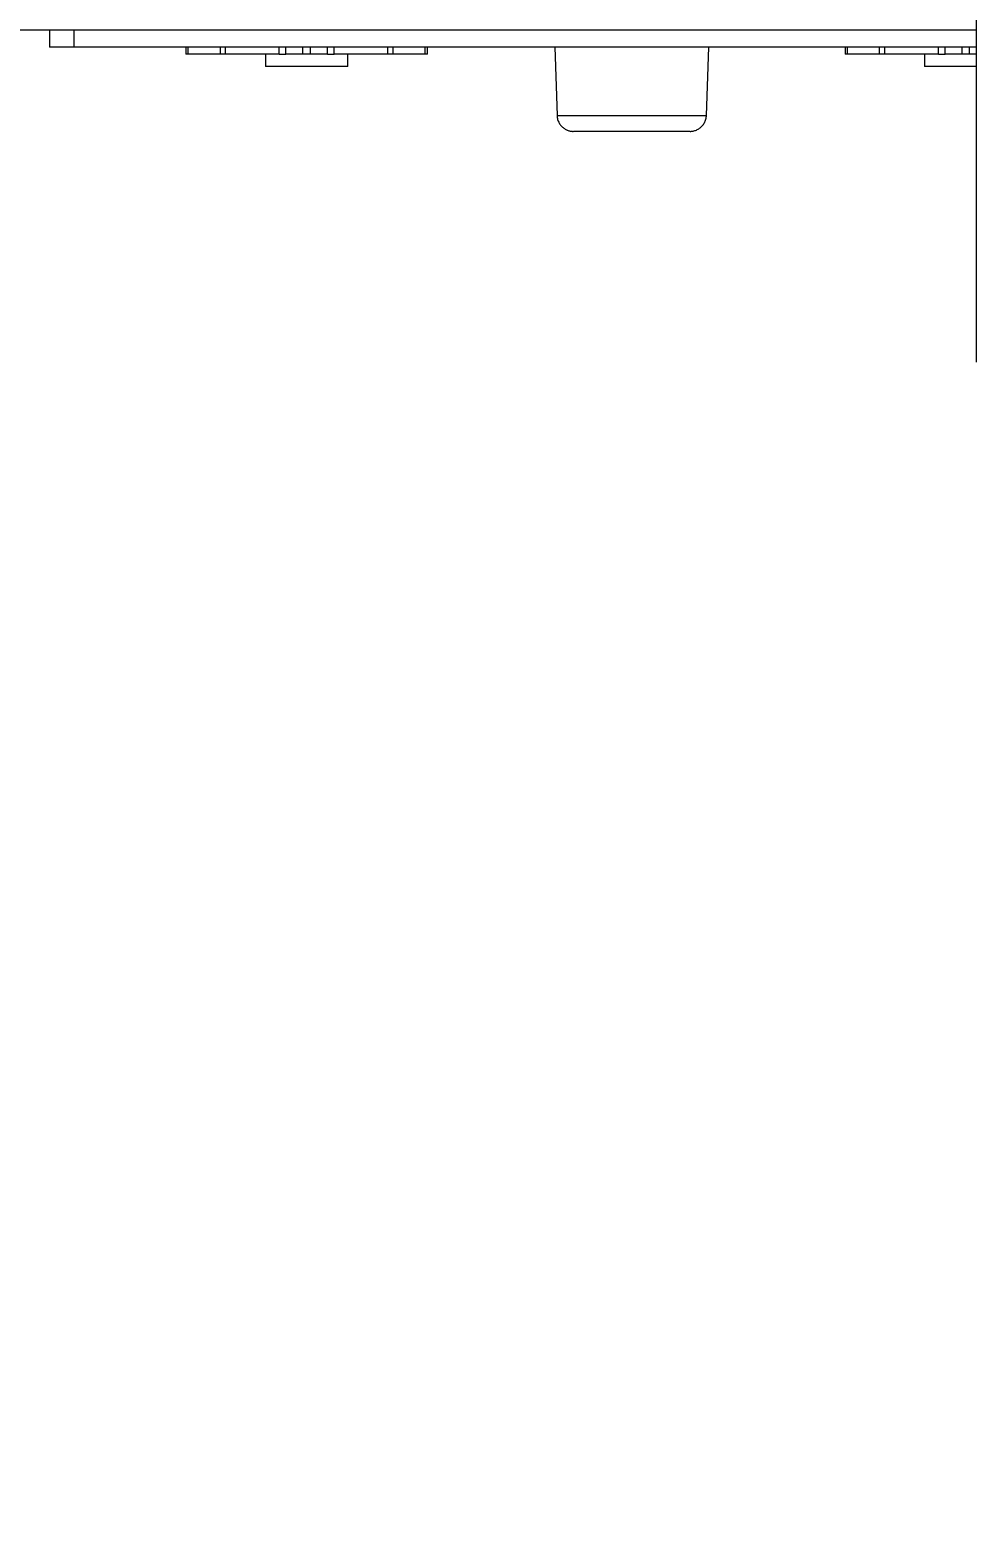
# Model space of a CAD drawing. Header units: millimetres. Extents: x -10881 to 8954, y -8695 to 5624.
# Drawn here: x 3443 to 4592, y -2028 to -223 of the extents above; entities that cross this region are included whole.
import ezdxf

# ---------------------------------------------------------------- set-up
doc = ezdxf.new("R2010")
doc.units = ezdxf.units.MM
for name, color, linetype in [('DIKOM_ОБЪЕКТ', 7, 'Continuous'), ('DIKOM_РАЗМЕР_ЗОНА', 7, 'Continuous'), ('DIKOM_РАЗМЕР_ОБЪЕКТА', 7, 'Continuous')]:
    doc.layers.add(name, color=color, linetype=linetype)
doc.styles.add('style1', font='arial.ttf', dxfattribs={"width": 0.8})
doc.dimstyles.new('1-50', dxfattribs={"dimtxt": 300, "dimasz": 200, "dimexe": 100, "dimexo": 0, "dimgap": 100, "dimtad": 1, "dimtxsty": 'style1', "dimcen": 200, "dimclrd": 7, "dimclre": 7, "dimclrt": 7, "dimadec": 1, "dimazin": 2, "dimtfac": 1, "dimtmove": 0, "dimatfit": 2, "dimfxl": 0, "dimlwd": 25, "dimlwe": 18, "dimarcsym": 0})

# ---------------------------------------------------------------- blocks, each defined once
blk = doc.blocks.new('*D10')
at = {"layer": 'Defpoints', "color": 0, "transparency": 16777216}
for p in [(-7152.7, 2730.8), (7385.2, 911.3), (7385.2, -7693.8)]:
    blk.add_point(p, dxfattribs=at)
at = {"layer": 'DIKOM_РАЗМЕР_ОБЪЕКТА', "color": 7, "lineweight": 18, "transparency": 16777216}
for p, q in [((-7152.7, 2730.8), (-7152.7, -7793.8)), ((7385.2, 911.3), (7385.2, -7793.8))]:
    blk.add_line(p, q, dxfattribs=at)
at = {"layer": 'DIKOM_РАЗМЕР_ОБЪЕКТА', "color": 7, "lineweight": 25, "transparency": 16777216}
blk.add_line((-6952.7, -7693.8), (7185.2, -7693.8), dxfattribs=at)
at = {"layer": 'DIKOM_РАЗМЕР_ОБЪЕКТА', "color": 7, "transparency": 16777216}
for points in [[(-6952.7, -7660.4), (-6952.7, -7727.1), (-7152.7, -7693.8)], [(7185.2, -7660.4), (7185.2, -7727.1), (7385.2, -7693.8)]]:
    blk.add_solid(points, dxfattribs=at)
at = {"layer": 'DIKOM_РАЗМЕР_ОБЪЕКТА', "color": 7, "transparency": 16777216, "insert": (116.2, -7440.6), "char_height": 300, "attachment_point": 5, "style": 'style1'}
blk.add_mtext('14500', dxfattribs=at)
blk = doc.blocks.new('*D12')
at = {"layer": 'Defpoints', "color": 0, "transparency": 16777216}
for p in [(-9113.3, 3014), (8954.2, 2756.5), (8954.2, -8594.5)]:
    blk.add_point(p, dxfattribs=at)
at = {"layer": 'DIKOM_РАЗМЕР_ЗОНА', "color": 7, "lineweight": 18, "transparency": 16777216}
for p, q in [((-9113.3, 3014), (-9113.3, -8694.5)), ((8954.2, 2756.5), (8954.2, -8694.5))]:
    blk.add_line(p, q, dxfattribs=at)
at = {"layer": 'DIKOM_РАЗМЕР_ЗОНА', "color": 7, "lineweight": 25, "transparency": 16777216}
blk.add_line((-8913.3, -8594.5), (8754.2, -8594.5), dxfattribs=at)
at = {"layer": 'DIKOM_РАЗМЕР_ЗОНА', "color": 7, "transparency": 16777216}
for points in [[(-8913.3, -8561.2), (-8913.3, -8627.8), (-9113.3, -8594.5)], [(8754.2, -8561.2), (8754.2, -8627.8), (8954.2, -8594.5)]]:
    blk.add_solid(points, dxfattribs=at)
at = {"layer": 'DIKOM_РАЗМЕР_ЗОНА', "color": 7, "transparency": 16777216, "insert": (-79.6, -8341.3), "char_height": 300, "attachment_point": 5, "style": 'style1'}
blk.add_mtext('18000', dxfattribs=at)

msp = doc.modelspace()

# ---------------------------------------------------------------- linework, layer by layer
at = {"layer": 'DIKOM_ОБЪЕКТ', "color": 7, "linetype": 'Continuous', "lineweight": 15}
for p, q in [((4591.844, 1679.625), (4591.844, -626.692)), ((3467.045, -223.3), (3467.045, -244.294)), ((3497.214, -244.3), (3497.214, -223.302)), ((3632.575, -244.306), (3632.575, -253.034)), ((3635.421, -253.034), (3635.421, -244.306)), ((3674.057, -244.307), (3674.057, -253.048)), ((3680.725, -253.049), (3680.725, -244.308)), ((3745.991, -253.044), (3745.991, -244.31)), ((3754.064, -253.044), (3754.064, -244.31)), ((3774.693, -253.054), (3774.693, -244.31)), ((3783.718, -253.054), (3783.718, -244.311)), ((3804.347, -253.044), (3804.347, -244.311)), ((3812.419, -253.044), (3812.419, -244.311)), ((3877.685, -253.049), (3877.685, -244.313)), ((3884.353, -253.048), (3884.353, -244.313)), ((3922.99, -253.034), (3922.99, -244.314)), ((3925.836, -253.034), (3925.836, -244.314)), ((4080.273, -244.316), (4083.037, -327.234)), ((4264.326, -327.234), (4267.09, -244.316)), ((4432.575, -244.314), (4432.575, -253.034)), ((4435.421, -253.034), (4435.421, -244.314)), ((4474.057, -244.313), (4474.057, -253.048)), ((4480.725, -253.049), (4480.725, -244.313)), ((4545.991, -253.044), (4545.991, -244.311)), ((4554.064, -253.044), (4554.064, -244.311)), ((4574.693, -253.054), (4574.693, -244.311)), ((4583.718, -253.054), (4583.718, -244.31)), ((3729.205, -253.045), (3729.205, -268.034)), ((3829.205, -268.034), (3829.205, -253.045)), ((4529.205, -253.045), (4529.205, -268.034))]:
    msp.add_line(p, q, dxfattribs=at)
at = {"layer": 'DIKOM_ОБЪЕКТ', "color": 7, "linetype": 'Continuous', "lineweight": 15, "flags": 128}
for points in [[(3423.066, -223.298), (3449.463, -223.299), (3475.982, -223.301), (3502.617, -223.302), (3529.365, -223.303), (3556.221, -223.304), (3583.18, -223.305), (3610.238, -223.306), (3637.39, -223.307), (3664.632, -223.308), (3691.96, -223.309), (3719.369, -223.31), (3746.854, -223.311), (3774.41, -223.312), (3802.034, -223.313), (3829.72, -223.313), (3857.465, -223.314), (3885.263, -223.314), (3913.109, -223.315), (3941, -223.315), (3968.931, -223.316), (3996.896, -223.316), (4024.891, -223.317), (4052.912, -223.317), (4080.955, -223.317), (4109.013, -223.317), (4137.083, -223.317), (4165.16, -223.317), (4193.239, -223.317), (4221.316, -223.317), (4249.386, -223.317), (4277.445, -223.317), (4305.487, -223.317), (4333.508, -223.317), (4361.504, -223.316), (4389.469, -223.316), (4417.399, -223.315), (4445.29, -223.315), (4473.137, -223.314), (4500.934, -223.314), (4528.679, -223.313), (4556.365, -223.313), (4583.989, -223.312), (4591.844, -223.312)], [(3497.214, -244.3), (3493.525, -244.3), (3489.978, -244.3), (3486.6, -244.299), (3483.419, -244.299), (3480.46, -244.299), (3477.748, -244.298), (3475.304, -244.298), (3473.147, -244.297), (3471.296, -244.297), (3469.765, -244.296), (3468.566, -244.296), (3467.709, -244.295), (3467.201, -244.295), (3467.045, -244.294)], [(4591.844, -244.31), (4565.626, -244.311), (4538.289, -244.312), (4510.893, -244.312), (4483.443, -244.313), (4455.943, -244.313), (4428.398, -244.314), (4400.812, -244.314), (4373.19, -244.315), (4345.536, -244.315), (4317.855, -244.315), (4290.151, -244.315), (4262.429, -244.316), (4234.694, -244.316), (4206.949, -244.316), (4179.2, -244.316), (4151.45, -244.316), (4123.706, -244.316), (4095.97, -244.316), (4068.248, -244.315), (4040.544, -244.315), (4012.863, -244.315), (3985.209, -244.315), (3957.587, -244.314), (3930.001, -244.314), (3902.456, -244.313), (3874.956, -244.313), (3847.506, -244.312), (3820.11, -244.312), (3792.773, -244.311), (3765.5, -244.31), (3738.293, -244.309), (3711.159, -244.309), (3684.102, -244.308), (3657.125, -244.307), (3630.234, -244.306), (3603.433, -244.305), (3576.726, -244.304), (3550.118, -244.302), (3523.612, -244.301), (3497.214, -244.3)], [(3635.421, -253.034), (3634.253, -253.034), (3633.346, -253.034), (3632.771, -253.034), (3632.575, -253.034)], [(3674.057, -253.036), (3670.404, -253.036), (3661.46, -253.036), (3652.638, -253.035), (3643.954, -253.035), (3635.421, -253.034)], [(3680.725, -253.049), (3679.351, -253.049), (3677.953, -253.049), (3676.642, -253.049), (3675.522, -253.049), (3674.679, -253.048), (3674.18, -253.048), (3674.057, -253.048)], [(3745.991, -253.044), (3738.534, -253.044), (3730.849, -253.045), (3722.95, -253.046), (3714.85, -253.047), (3706.564, -253.047), (3698.104, -253.048), (3689.487, -253.048), (3680.725, -253.049)], [(3829.205, -268.034), (3829.03, -268.034), (3828.505, -268.035), (3827.635, -268.035), (3826.424, -268.036), (3824.883, -268.037), (3823.021, -268.037), (3820.851, -268.038), (3818.39, -268.038), (3815.654, -268.039), (3812.662, -268.039), (3809.435, -268.039), (3805.997, -268.04), (3802.37, -268.04), (3798.581, -268.04), (3794.656, -268.041), (3790.623, -268.041), (3786.509, -268.041), (3782.345, -268.041), (3778.158, -268.041), (3773.979, -268.041), (3769.836, -268.041), (3765.759, -268.041), (3761.777, -268.04), (3757.916, -268.04), (3754.205, -268.04), (3750.67, -268.04), (3747.334, -268.039), (3744.222, -268.039), (3741.356, -268.038), (3738.755, -268.038), (3736.437, -268.037), (3734.42, -268.037), (3732.717, -268.036), (3731.339, -268.036), (3730.298, -268.035), (3729.6, -268.035), (3729.249, -268.034), (3729.205, -268.034)], [(3745.991, -253.044), (3747.129, -253.043), (3748.405, -253.043), (3749.73, -253.043), (3751.01, -253.043), (3752.156, -253.044), (3753.087, -253.044), (3753.738, -253.044), (3754.064, -253.044)], [(3774.693, -253.054), (3770.835, -253.053), (3767.332, -253.052), (3764.19, -253.051), (3761.415, -253.049), (3759.011, -253.048), (3756.982, -253.047), (3755.332, -253.045), (3754.064, -253.044)], [(3783.718, -253.054), (3782.942, -253.055), (3781.873, -253.055), (3780.593, -253.055), (3779.205, -253.055), (3777.817, -253.055), (3776.537, -253.055), (3775.468, -253.055), (3774.693, -253.054)], [(3804.347, -253.044), (3803.078, -253.045), (3801.428, -253.047), (3799.4, -253.048), (3796.995, -253.049), (3794.22, -253.051), (3791.078, -253.052), (3787.576, -253.053), (3783.718, -253.054)], [(3804.347, -253.044), (3804.672, -253.044), (3805.323, -253.044), (3806.255, -253.044), (3807.4, -253.043), (3808.681, -253.043), (3810.005, -253.043), (3811.281, -253.043), (3812.419, -253.044)], [(3877.685, -253.049), (3868.924, -253.048), (3860.306, -253.048), (3851.847, -253.047), (3843.56, -253.047), (3835.46, -253.046), (3827.562, -253.045), (3819.877, -253.044), (3812.419, -253.044)], [(3884.353, -253.048), (3884.23, -253.048), (3883.732, -253.048), (3882.889, -253.049), (3881.768, -253.049), (3880.457, -253.049), (3879.06, -253.049), (3877.685, -253.049)], [(3922.99, -253.034), (3914.457, -253.035), (3905.773, -253.035), (3896.951, -253.036), (3888.007, -253.036), (3884.353, -253.036)], [(3925.836, -253.034), (3925.836, -253.034), (3925.64, -253.034), (3925.065, -253.034), (3924.158, -253.034), (3922.99, -253.034)], [(4435.421, -253.034), (4434.253, -253.034), (4433.346, -253.034), (4432.771, -253.034), (4432.575, -253.034)], [(4474.057, -253.036), (4470.404, -253.036), (4461.46, -253.036), (4452.638, -253.035), (4443.954, -253.035), (4435.421, -253.034)], [(4480.725, -253.049), (4479.351, -253.049), (4477.953, -253.049), (4476.642, -253.049), (4475.522, -253.049), (4474.679, -253.048), (4474.18, -253.048), (4474.057, -253.048)], [(4545.991, -253.044), (4538.534, -253.044), (4530.849, -253.045), (4522.95, -253.046), (4514.85, -253.047), (4506.564, -253.047), (4498.104, -253.048), (4489.487, -253.048), (4480.725, -253.049)], [(4591.844, -268.041), (4590.623, -268.041), (4586.509, -268.041), (4582.345, -268.041), (4578.158, -268.041), (4573.979, -268.041), (4569.836, -268.041), (4565.759, -268.041), (4561.777, -268.04), (4557.916, -268.04), (4554.205, -268.04), (4550.67, -268.04), (4547.334, -268.039), (4544.222, -268.039), (4541.356, -268.038), (4538.755, -268.038), (4536.437, -268.037), (4534.42, -268.037), (4532.717, -268.036), (4531.339, -268.036), (4530.298, -268.035), (4529.6, -268.035), (4529.249, -268.034), (4529.205, -268.034)], [(4545.991, -253.044), (4547.129, -253.043), (4548.405, -253.043), (4549.73, -253.043), (4551.01, -253.043), (4552.156, -253.044), (4553.087, -253.044), (4553.738, -253.044), (4554.064, -253.044)], [(4574.693, -253.054), (4570.835, -253.053), (4567.332, -253.052), (4564.19, -253.051), (4561.415, -253.049), (4559.011, -253.048), (4556.982, -253.047), (4555.332, -253.045), (4554.064, -253.044)], [(4583.718, -253.054), (4582.942, -253.055), (4581.873, -253.055), (4580.593, -253.055), (4579.205, -253.055), (4577.817, -253.055), (4576.537, -253.055), (4575.468, -253.055), (4574.693, -253.054)], [(4591.844, -253.052), (4591.078, -253.052), (4587.576, -253.053), (4583.718, -253.054)], [(4083.037, -327.234), (4083.081, -327.234), (4083.432, -327.235), (4084.131, -327.236), (4085.177, -327.236), (4086.566, -327.237), (4088.292, -327.238), (4090.347, -327.239), (4092.726, -327.239), (4095.417, -327.24), (4098.412, -327.241), (4101.697, -327.241), (4105.261, -327.242), (4109.09, -327.243), (4113.168, -327.243), (4117.481, -327.244), (4122.011, -327.244), (4126.741, -327.245), (4131.653, -327.245), (4136.727, -327.245), (4141.945, -327.246), (4147.285, -327.246), (4152.727, -327.246), (4158.25, -327.246), (4163.833, -327.247), (4169.454, -327.247), (4175.091, -327.247), (4180.723, -327.247), (4186.328, -327.246), (4191.884, -327.246), (4197.369, -327.246), (4202.763, -327.246), (4208.044, -327.246), (4213.192, -327.245), (4218.187, -327.245), (4223.011, -327.244), (4227.643, -327.244), (4232.067, -327.244), (4236.264, -327.243), (4240.22, -327.242), (4243.918, -327.242), (4247.345, -327.241), (4250.486, -327.24), (4253.33, -327.24), (4255.867, -327.239), (4258.085, -327.238), (4259.976, -327.238), (4261.534, -327.237), (4262.752, -327.236), (4263.626, -327.235), (4264.151, -327.234), (4264.326, -327.234)], [(4244.325, -346.567), (4244.293, -346.568), (4243.942, -346.568), (4243.24, -346.569), (4242.191, -346.57), (4240.802, -346.57), (4239.078, -346.571), (4237.028, -346.572), (4234.662, -346.572), (4231.993, -346.573), (4229.033, -346.574), (4225.798, -346.574), (4222.303, -346.575), (4218.565, -346.575), (4214.604, -346.576), (4210.439, -346.576), (4206.091, -346.576), (4201.582, -346.577), (4196.934, -346.577), (4192.169, -346.577), (4187.313, -346.577), (4182.389, -346.577), (4177.421, -346.577), (4172.435, -346.577), (4167.455, -346.577), (4162.505, -346.577), (4157.612, -346.577), (4152.799, -346.577), (4148.09, -346.577), (4143.508, -346.576), (4139.076, -346.576), (4134.817, -346.576), (4130.752, -346.575), (4126.9, -346.575), (4123.282, -346.574), (4119.914, -346.574), (4116.815, -346.573), (4113.999, -346.573), (4111.48, -346.572), (4109.271, -346.571), (4107.383, -346.571), (4105.825, -346.57), (4104.605, -346.569), (4103.729, -346.569), (4103.202, -346.568), (4103.029, -346.567)]]:
    msp.add_lwpolyline(points, dxfattribs=at)
at = {"layer": 'DIKOM_ОБЪЕКТ', "color": 7, "linetype": 'Continuous', "lineweight": 15}
for points, knots in [([(4083.073, -327.238), (4083.082, -327.675), (4083.109, -328.931), (4083.473, -330.956), (4084.125, -333.25), (4085.028, -335.386), (4086.132, -337.348), (4087.408, -339.121), (4088.82, -340.696), (4090.334, -342.067), (4091.915, -343.234), (4093.526, -344.199), (4095.131, -344.97), (4096.689, -345.559), (4098.161, -345.985), (4099.502, -346.268), (4100.66, -346.436), (4101.559, -346.518), (4102.178, -346.551), (4102.521, -346.561), (4102.659, -346.564), (4102.695, -346.565), (4102.704, -346.565)], [0, 0, 0, 0, 0.04290857, 0.12312479, 0.20097387, 0.27660478, 0.35008154, 0.421403, 0.49050873, 0.55727819, 0.62152412, 0.6829799, 0.74128007, 0.79593253, 0.84628128, 0.89145887, 0.93031095, 0.9610402, 0.9802775, 0.99113302, 0.99777327, 1, 1, 1, 1]), ([(4244.502, -346.567), (4244.511, -346.567), (4244.529, -346.566), (4244.632, -346.565), (4244.813, -346.562), (4245.198, -346.551), (4246.121, -346.501), (4247.48, -346.343), (4249.28, -345.978), (4251.236, -345.384), (4253.211, -344.535), (4255.092, -343.472), (4256.822, -342.243), (4258.487, -340.762), (4260.014, -339.059), (4261.356, -337.16), (4262.477, -335.097), (4263.361, -332.901), (4263.982, -330.521), (4264.301, -328.613), (4264.294, -327.482), (4264.292, -327.233)], [0, 0, 0, 0, 0.01186281, 0.02327086, 0.03087364, 0.040606, 0.06369862, 0.11906577, 0.17210766, 0.23954078, 0.31475492, 0.37777323, 0.446476, 0.51787992, 0.59103645, 0.66531157, 0.74031646, 0.81580389, 0.89160959, 0.97612509, 1, 1, 1, 1])]:
    msp.add_open_spline(points, degree=3, knots=knots, dxfattribs=at)

# ---------------------------------------------------------------- dimensions: what is measured, and where the dimension line sits
at = {"layer": 'DIKOM_РАЗМЕР_ЗОНА'}
dim = msp.add_linear_dim(base=(8954.2, -8594.513), p1=(-9113.319, 3014.045), p2=(8954.2, 2756.48), text='18000', dimstyle='1-50', dxfattribs=at)
dim.commit()
dim.dimension.update_dxf_attribs({"geometry": '*D12', "text_midpoint": (-79.559, -8594.513), "dimtype": 160})
at = {"layer": 'DIKOM_РАЗМЕР_ОБЪЕКТА'}
dim = msp.add_linear_dim(base=(7385.217, -7693.766), p1=(-7152.73, 2730.795), p2=(7385.217, 911.281), text='14500', dimstyle='1-50', dxfattribs=at)
dim.commit()
dim.dimension.update_dxf_attribs({"geometry": '*D10', "text_midpoint": (116.244, -7693.766), "dimtype": 160})

doc.saveas('drawing.dxf')
